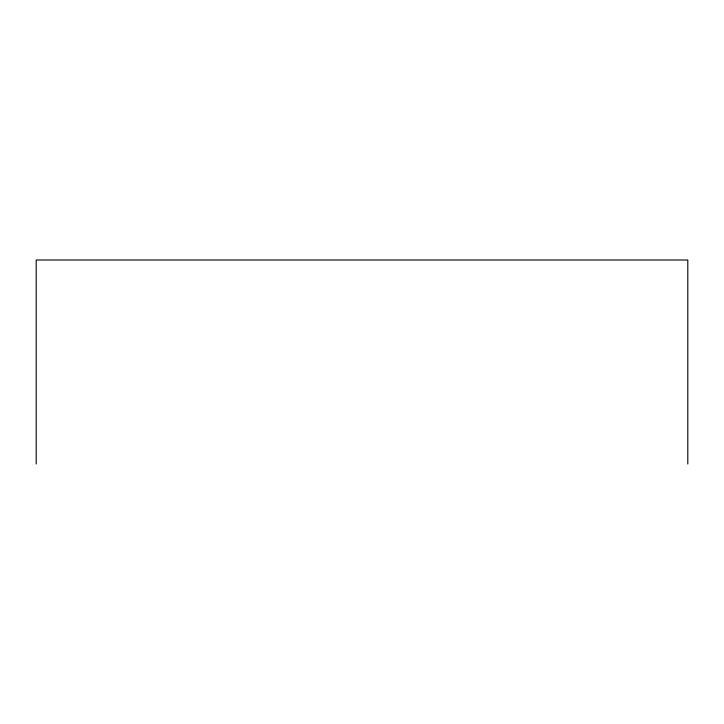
<?xml version="1.0" encoding="UTF-8"?>
<svg xmlns="http://www.w3.org/2000/svg" width="724" height="724" viewBox="0 0 724 724"><rect width="100%" height="100%" fill="white"/><g stroke="black" fill="none" stroke-linecap="round" stroke-linejoin="round"><path stroke-width="1.09" d="M687.8 463.994L687.8 260.007L36.2 260.007L36.2 463.994"/></g></svg>
